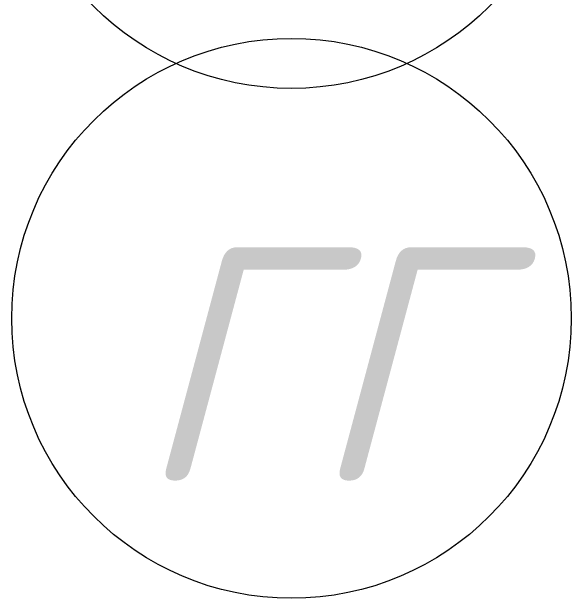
# Model space of a CAD drawing. Header units: millimetres. Extents: x 5993 to 95364, y 87345 to 143522.
# Drawn here: x 40760 to 41444, y 117633 to 118349 of the extents above; entities that cross this region are included whole.
import ezdxf

# ---------------------------------------------------------------- set-up
doc = ezdxf.new("R2010")
doc.units = ezdxf.units.MM
doc.layers.add('S-GRID-____-IDEN', color=7, linetype='Continuous', lineweight=9)
doc.styles.add('ISOCPEUR_I', font='isocpeui.ttf', dxfattribs={"height": 300})

# ---------------------------------------------------------------- blocks, each defined once
blk = doc.blocks.new('Ось сетки - Круг_Ø6_00__ISO-2_5_0_9K_-25732049-АР1_План отверстий 2 этажа в осях 1-64_Ю-ЯЯ')
at = {"layer": 'S-GRID-____-IDEN'}
blk.add_circle((0, 0), 3, dxfattribs=at)
blk = doc.blocks.new('Ось сетки - Круг_Ø6_00__ISO-2_5_0_9K_-25732049-АР1_План отверстий 2 этажа в осях 1-64_А-ГГ')
at = {"layer": 'S-GRID-____-IDEN'}
blk.add_circle((0, 0), 3, dxfattribs=at)

msp = doc.modelspace()

# ---------------------------------------------------------------- block references
at = {"layer": 'S-GRID-____-IDEN', "xscale": 113.929722309601, "yscale": 113.929722309601, "zscale": 113.929722309601, "rotation": 89.9999999999998}
for name, p in [('Ось сетки - Круг_Ø6_00__ISO-2_5_0_9K_-25732049-АР1_План отверстий 2 этажа в осях 1-64_Ю-ЯЯ', (41102.18, 118597.07)), ('Ось сетки - Круг_Ø6_00__ISO-2_5_0_9K_-25732049-АР1_План отверстий 2 этажа в осях 1-64_А-ГГ', (41102.18, 117974.53))]:
    msp.add_blockref(name, p, dxfattribs=at)

# ---------------------------------------------------------------- texts
at = {"layer": 'S-GRID-____-IDEN', "insert": (40911.83, 118061.2), "char_height": 284.824, "width": 460.3336, "attachment_point": 1, "style": 'ISOCPEUR_I'}
msp.add_mtext('ГГ', dxfattribs=at)

doc.saveas('drawing.dxf')
